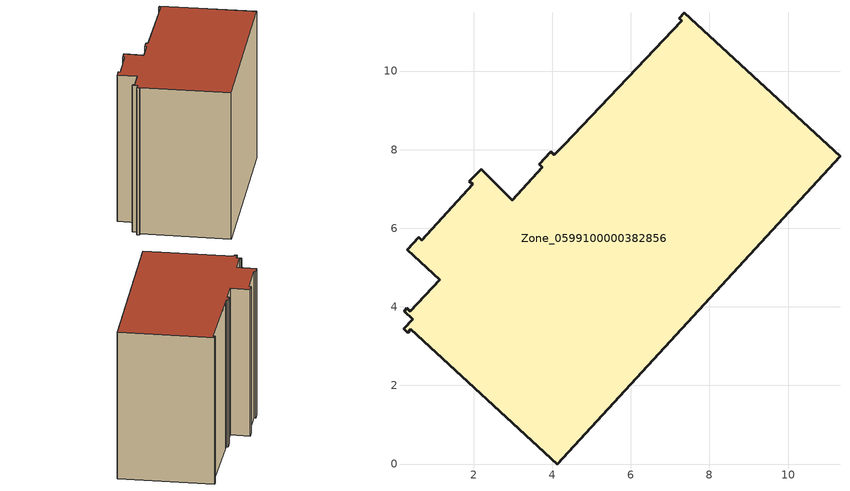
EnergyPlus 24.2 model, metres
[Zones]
Zone_0599100000382856
 floor ground (C_G): 0.3,3.96 0.38,3.89 1.14,4.7 0.31,5.45 0.6,5.77 0.68,5.69 1.97,7.12 1.89,7.19 2.2,7.5 2.99,6.72 3.75,7.56 3.67,7.63 3.97,7.95 4.05,7.87 4.3,8.12 7.3,11.28 7.23,11.35 7.36,11.48 11.32,7.84 4.12,0 0.4,3.42 0.33,3.34 0.22,3.44 0.45,3.68 0.23,3.88 z0
 wall outside (C_F): 4.12,0 11.32,7.84 7.36,11.48 7.23,11.35 7.3,11.28 4.3,8.12 4.05,7.87 3.97,7.95 3.67,7.63 3.75,7.56 2.99,6.72 2.2,7.5 1.89,7.19 1.97,7.12 0.68,5.69 0.6,5.77 0.31,5.45 1.14,4.7 0.38,3.89 0.3,3.96 0.23,3.88 0.45,3.68 0.22,3.44 0.33,3.34 0.4,3.42 4.12,0 z0:8.83
 roof outside (C_R): 0.23,3.88 0.45,3.68 0.22,3.44 0.33,3.34 0.4,3.42 4.12,0 11.32,7.84 7.36,11.48 7.23,11.35 7.3,11.28 4.3,8.12 4.05,7.87 3.97,7.95 3.67,7.63 3.75,7.56 2.99,6.72 2.2,7.5 1.89,7.19 1.97,7.12 0.68,5.69 0.6,5.77 0.31,5.45 1.14,4.7 0.38,3.89 0.3,3.96 z8.83
[BUILDING]
Pand.0599100000382856: North Axis=0; Terrain=City; Loads Convergence Tolerance Value=0.04; Temperature Convergence Tolerance Value=0.4; Solar Distribution=FullExterior; Maximum Number of Warmup Days=25; Minimum Number of Warmup Days=1
[Site:Location]
Rotterdam.The.Hague.AP_ZH_NLD Design_Conditions: Latitude=51.96; Longitude=4.45; Time Zone=1; Elevation=-4.5
[SITE:GROUNDTEMPERATURE:BUILDINGSURFACE]
18, 18, 18, 18, 18, 18, 18, 18, 18, 18, 18, 18
[MATERIAL] Thermal Absorptance=0.9; Solar Absorptance=0.7; Visible Absorptance=0.7
Name | Roughness | Thickness | Conductivity | Density | Specific Heat
G.TC.1992-2005 | MediumSmooth | 0.15 | 0.06 | 540 | 1210
F.TC.1992-2005 | Rough | 0.3 | 0.12 | 1920 | 840
R.TC.1992-2005 | MediumRough | 0.2 | 0.08 | 1500 | 1000
[CONSTRUCTION]
C_G: G.TC.1992-2005
C_F: F.TC.1992-2005
C_R: R.TC.1992-2005
[ZONE]
Zone_0599100000382856: Type=1; Multiplier=1; Ceiling Height=Autocalculate; Volume=Autocalculate; Floor Area=autocalculate; Part of Total Floor Area=Yes
[ZONEINFILTRATION:DESIGNFLOWRATE]
Infil_Zone_0599100000382856: Zone or ZoneList or Space or SpaceList=Zone_0599100000382856; Schedule=AlwaysOn; Design Flow Rate Calculation Method=Flow/Area; Flow Rate per Floor Area=0.0015; Constant Term Coefficient=1; Temperature Term Coefficient=0; Velocity Term Coefficient=0; Velocity Squared Term Coefficient=0
[HVACTEMPLATE:ZONE:IDEALLOADSAIRSYSTEM]
Zone_0599100000382856: Maximum Heating Supply Air Temperature=50; Minimum Cooling Supply Air Temperature=13; Maximum Heating Supply Air Humidity Ratio=0.0156; Minimum Cooling Supply Air Humidity Ratio=0.0077; Heating Limit=NoLimit; Cooling Limit=NoLimit; Dehumidification Control Type=ConstantSensibleHeatRatio; Cooling Sensible Heat Ratio=0.7; Dehumidification Setpoint=60; Humidification Control Type=None; Humidification Setpoint=30; Outdoor Air Method=None; Outdoor Air Flow Rate per Person=0.00944; Outdoor Air Flow Rate per Zone Floor Area=0; Outdoor Air Flow Rate per Zone=0; Demand Controlled Ventilation Type=None; Outdoor Air Economizer Type=NoEconomizer; Heat Recovery Type=None; Sensible Heat Recovery Effectiveness=0.7; Latent Heat Recovery Effectiveness=0.65
[ZONECONTROL:THERMOSTAT]
ThermostatControl_Zone_0599100000382856: Zone or ZoneList=Zone_0599100000382856; Control Type Schedule=DualSetpointControlType; Control 1=Thermostat_Zone_0599100000382856; Temperature Difference Between Cutout And Setpoint=0
[THERMOSTATSETPOINT:DUALSETPOINT]
Thermostat_Zone_0599100000382856: Heating Setpoint Temperature Schedule=HeatingSetpoint_Zone_0599100000382856; Cooling Setpoint Temperature Schedule=CoolingSetpoint_Zone_0599100000382856
[SCHEDULE:COMPACT]
HeatingSetpoint_Zone_0599100000382856: Through: 12/31, For: AllDays, Until: 24:00, 21
CoolingSetpoint_Zone_0599100000382856: Through: 12/31, For: AllDays, Until: 24:00, 24
DualSetpointControlType: Through: 12/31, For: AllDays, Until: 24:00, 4
AlwaysOn: Through: 12/31, For: AllDays, Until: 24:00, 1
